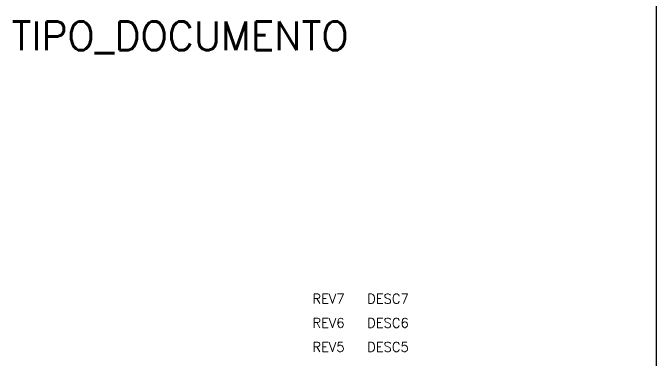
# Model space of a CAD drawing. Header units: millimetres. Extents: x 0 to 420, y 0 to 297.
# Drawn here: x 176.5 to 310, y 74.9 to 146.7 of the extents above; entities that cross this region are included whole.
import ezdxf
from ezdxf.enums import TextEntityAlignment as Align

# ---------------------------------------------------------------- set-up
doc = ezdxf.new("R2010")
doc.units = ezdxf.units.MM
doc.layers.add('-3', color=7, linetype='Continuous')
doc.layers.add('1', color=7, linetype='Continuous')
doc.styles.add('RA100', font='ROMANS.SHX', dxfattribs={"height": 2.5})
doc.styles.add('ROMANS', font='romans.shx')

msp = doc.modelspace()

# ---------------------------------------------------------------- linework, layer by layer
at = {"layer": '-3'}
msp.add_line((310, 287), (310, 28.4), dxfattribs=at)

# ---------------------------------------------------------------- texts
at = {"layer": '1', "color": 3, "lineweight": -3, "style": 'ROMANS'}
msp.add_attdef('TIPO_DOCUMENTO', text='', height=6, dxfattribs=at).set_placement((211.21, 141.97), align=Align.MIDDLE_CENTER)
at = {"layer": '1', "style": 'RA100'}
for tag, p in [('REV7', (242, 87.45)), ('REV6', (242, 82.45)), ('REV5', (242, 77.46))]:
    msp.add_attdef(tag, text='', height=2, dxfattribs=at).set_placement(p, align=Align.MIDDLE_CENTER)
for tag, p in [('DESC7', (250, 87.45)), ('DESC6', (250, 82.45)), ('DESC5', (250, 77.46))]:
    msp.add_attdef(tag, text='', height=2, dxfattribs=at).set_placement(p, align=Align.MIDDLE_LEFT)

doc.saveas('drawing.dxf')
